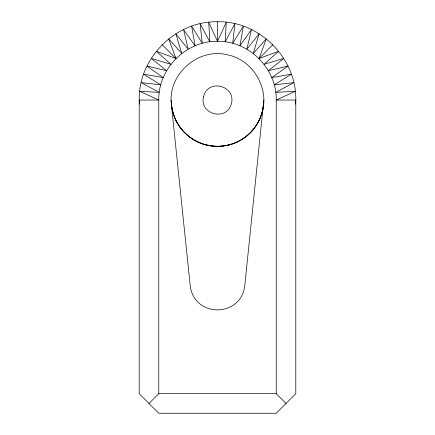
<?xml version="1.0" encoding="UTF-8"?>
<svg xmlns="http://www.w3.org/2000/svg" width="435" height="435" viewBox="0 0 435 435"><rect width="100%" height="100%" fill="white"/><g stroke="black" fill="none" stroke-linecap="round" stroke-linejoin="round"><path stroke-width="0.65" d="M263.827 100.05L244.796 285.588C241.175 317.947 193.825 317.947 190.204 285.588L171.423 104.84C167.252 74.575 198.257 47.094 227.809 54.886C253.333 60.095 270.005 89.012 261.767 113.704L263.577 104.84C262.62 112.409 260.125 119.832 255.78 126.145L259.238 120.152L261.538 114.291C258.042 125.079 250.517 134.518 240.664 140.173L246.384 136.269L251.463 131.56L255.383 126.639M295.572 104.095C299.155 60.889 260.755 20.69 217.5 21.75C175.653 20.815 138.265 58.203 139.2 100.05L139.2 393.675L158.775 413.25L276.225 413.25L295.8 393.675L295.8 100.05L276.225 100.05C276.883 68.659 248.891 40.667 217.5 41.325C186.109 40.667 158.117 68.659 158.775 100.05L158.775 393.675L148.987 403.462M286.012 403.462L276.225 393.675L276.225 100.05L295.305 91.285L275.725 92.383L293.837 82.628L274.224 84.852L291.406 74.189L271.755 77.577L288.046 66.076L268.357 70.688L283.799 58.393L264.089 64.298L278.715 51.232L259.026 58.524L266.318 38.835L253.252 53.461L259.157 33.751L246.862 49.193L251.474 29.504L239.973 45.795L243.361 26.143L232.698 43.326L234.922 23.713L225.167 41.825L226.265 22.245L217.5 41.325L208.735 22.245L209.833 41.825L200.078 23.713L202.302 43.326L191.639 26.143L195.027 45.795L183.526 29.504L188.137 49.193L175.843 33.751L181.748 53.461L168.682 38.835L175.974 58.524L156.285 51.232L170.911 64.298L151.201 58.393L166.643 70.688L146.954 66.076L163.245 77.577L143.593 74.189L160.776 84.852L141.163 82.628L159.275 92.383L139.695 91.285L158.775 100.05L139.2 100.05L139.428 104.095M255.427 126.618C242.594 145.828 214.765 152.147 194.896 140.461M259.026 58.524L272.865 44.685M240.104 140.461C220.213 152.098 192.411 145.709 179.573 126.618M240.098 140.445C226.336 148.237 208.664 148.237 194.902 140.445M158.775 393.675L276.225 393.675M162.135 44.685L175.974 58.524M179.617 126.639L183.537 131.56L188.616 136.269L194.336 140.173C184.598 134.404 176.876 125.133 173.445 114.302L175.762 120.152L179.22 126.145C175.022 119.777 172.255 112.437 171.423 104.84L173.233 113.704L171.689 106.956L171.172 100.05M217.5 21.75L217.5 41.325M203.634 96.336C198.626 114.285 226.727 121.816 231.366 103.764C236.374 85.815 208.273 78.284 203.634 96.336"/></g></svg>
